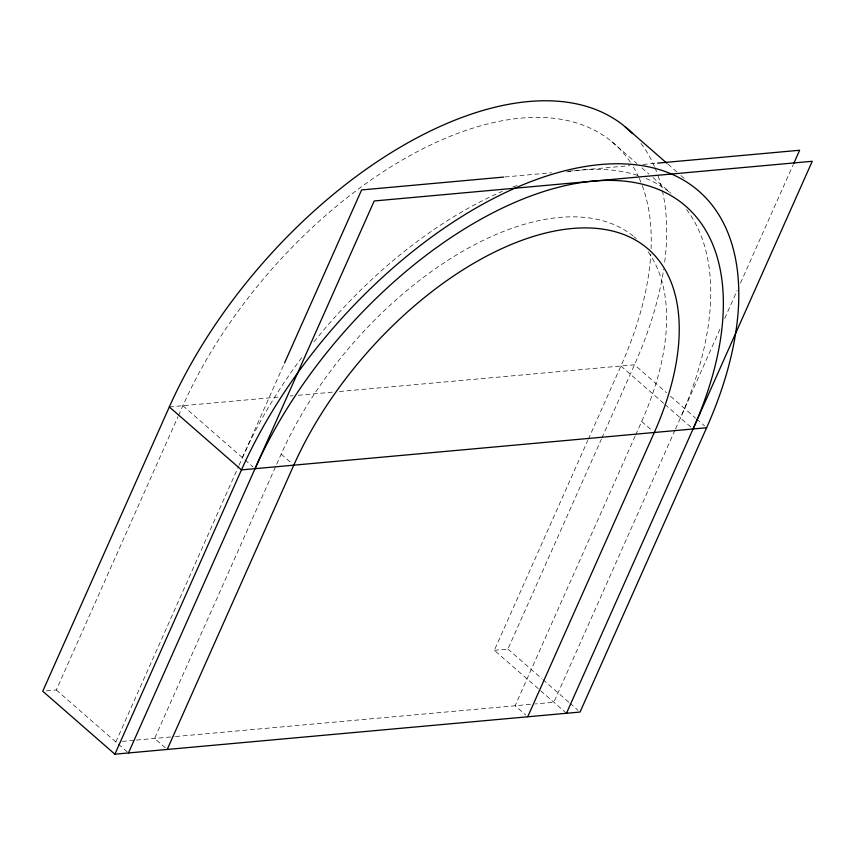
<?xml version="1.0" encoding="UTF-8"?>
<svg xmlns="http://www.w3.org/2000/svg" width="855" height="855" viewBox="0 0 855 855"><rect width="100%" height="100%" fill="white"/><g stroke="black" fill="none" stroke-linecap="round" stroke-linejoin="round"><path stroke-width="0.64" stroke-dasharray="4.28 3.21" d="M46.448 690.893L56.312 689.996L178 416.684M178.545 415.466L182.895 405.708A322.036 174.719 -48.9 0 1 413.018 153.943A322.036 174.719 -48.9 0 1 630.669 162.685M115.831 741.948L238.609 466.199M238.983 465.334L284.02 364.198M633.213 236.055A265.039 143.79 -48.9 0 0 281.167 454.144L154.595 738.431L165.282 747.762M566.491 713.273L494.34 650.302L587.78 440.432M588.326 439.214L620.922 366.004A322.036 174.719 -48.9 0 0 650.826 253.914M494.34 650.302L507.913 649.063L601.354 439.203M601.888 437.984L634.485 364.775A341.989 185.546 -48.9 0 0 663.704 269.101M635.147 436.114L515.095 705.76L525.782 715.09M635.692 434.896L641.667 421.472A265.039 143.79 -48.9 0 0 647.513 251.007M675.001 430.161L553.858 702.254L535.283 703.932M675.546 428.943L720.412 328.16M724.751 318.413L737.234 290.39M740.494 283.069L793.119 164.876M504.952 176.964L551.411 172.753M568.661 171.182L629.729 165.656M642.992 164.449L656.266 163.241M169.322 406.937L278.303 397.062M290.262 395.972L292.923 395.737M298.245 395.256L332.798 392.124M339.435 391.515L634.485 364.775L666.547 392.766M122.297 741.36L135.742 740.141M136.511 740.077L174.238 736.657M175.564 736.529L533.948 704.05M667.958 164.181L676.968 172.058M680.975 175.553L685.988 179.924M611.859 141.706L636.911 163.572M641.923 167.943L648.934 174.067M652.942 177.562L670.983 193.305M670.555 396.26L695.607 418.127M696.611 419.003L704.627 426.004M620.922 366.004L664.004 403.613M665.008 404.49L691.118 427.286M641.667 421.472L652.354 430.802M507.913 649.063L541.974 678.806M542.978 679.682L569.035 702.415M570.029 703.291L578.044 710.291M281.167 454.144L291.854 463.463M182.895 405.708L253.091 466.98M56.312 689.996L128.453 752.966M634.218 236.867A265.039 143.79 -48.9 0 1 636.173 238.545M686.586 209.561A322.036 174.719 -48.9 0 1 680.43 417.956M242.403 457.66A322.036 174.719 -48.9 0 1 301.665 357.711M313.999 341.786A322.036 174.719 -48.9 0 1 502.355 191.349M513.011 186.956A322.036 174.719 -48.9 0 1 517.713 185.15M566.619 171.876A322.036 174.719 -48.9 0 1 637.595 175.393M646.006 178.471A322.036 174.719 -48.9 0 1 671.378 193.657M641.015 143.469A341.989 185.546 -48.9 0 1 654.406 166.458M654.898 167.612A341.989 185.546 -48.9 0 1 657.239 173.48M658.094 175.884A341.989 185.546 -48.9 0 1 661.791 188.399M662.358 190.761A341.989 185.546 -48.9 0 1 664.431 264.088M633.352 166.939A322.036 174.719 -48.9 0 1 638.717 177.124M639.251 178.3A322.036 174.719 -48.9 0 1 641.774 184.37M642.244 185.621A322.036 174.719 -48.9 0 1 651.093 248.613"/><path stroke-width="1.28" d="M632.497 133.594A341.989 185.546 -48.9 0 0 399.851 147.434A341.989 185.546 -48.9 0 0 169.322 406.937L42.75 691.225L114.891 754.196L580.053 712.044L706.625 427.746A341.989 185.546 -48.9 0 0 600.616 164.534A341.989 185.546 -48.9 0 0 241.463 469.908L114.891 754.196M284.555 362.98L361.601 189.949L503.627 177.081M128.453 752.966L374.223 200.968L812.25 161.274L566.491 713.273M167.217 749.45L293.799 465.163A265.039 143.79 -48.9 0 1 572.145 228.509A265.039 143.79 -48.9 0 1 654.299 432.491L527.727 716.779M793.654 163.658L799.628 150.256L657.602 163.123M706.625 427.746L241.463 469.908L169.322 406.937M624.866 126.572L666.953 163.316M255.036 468.679A322.036 174.719 -48.9 0 1 593.231 181.121A322.036 174.719 -48.9 0 1 693.063 428.975"/></g></svg>
